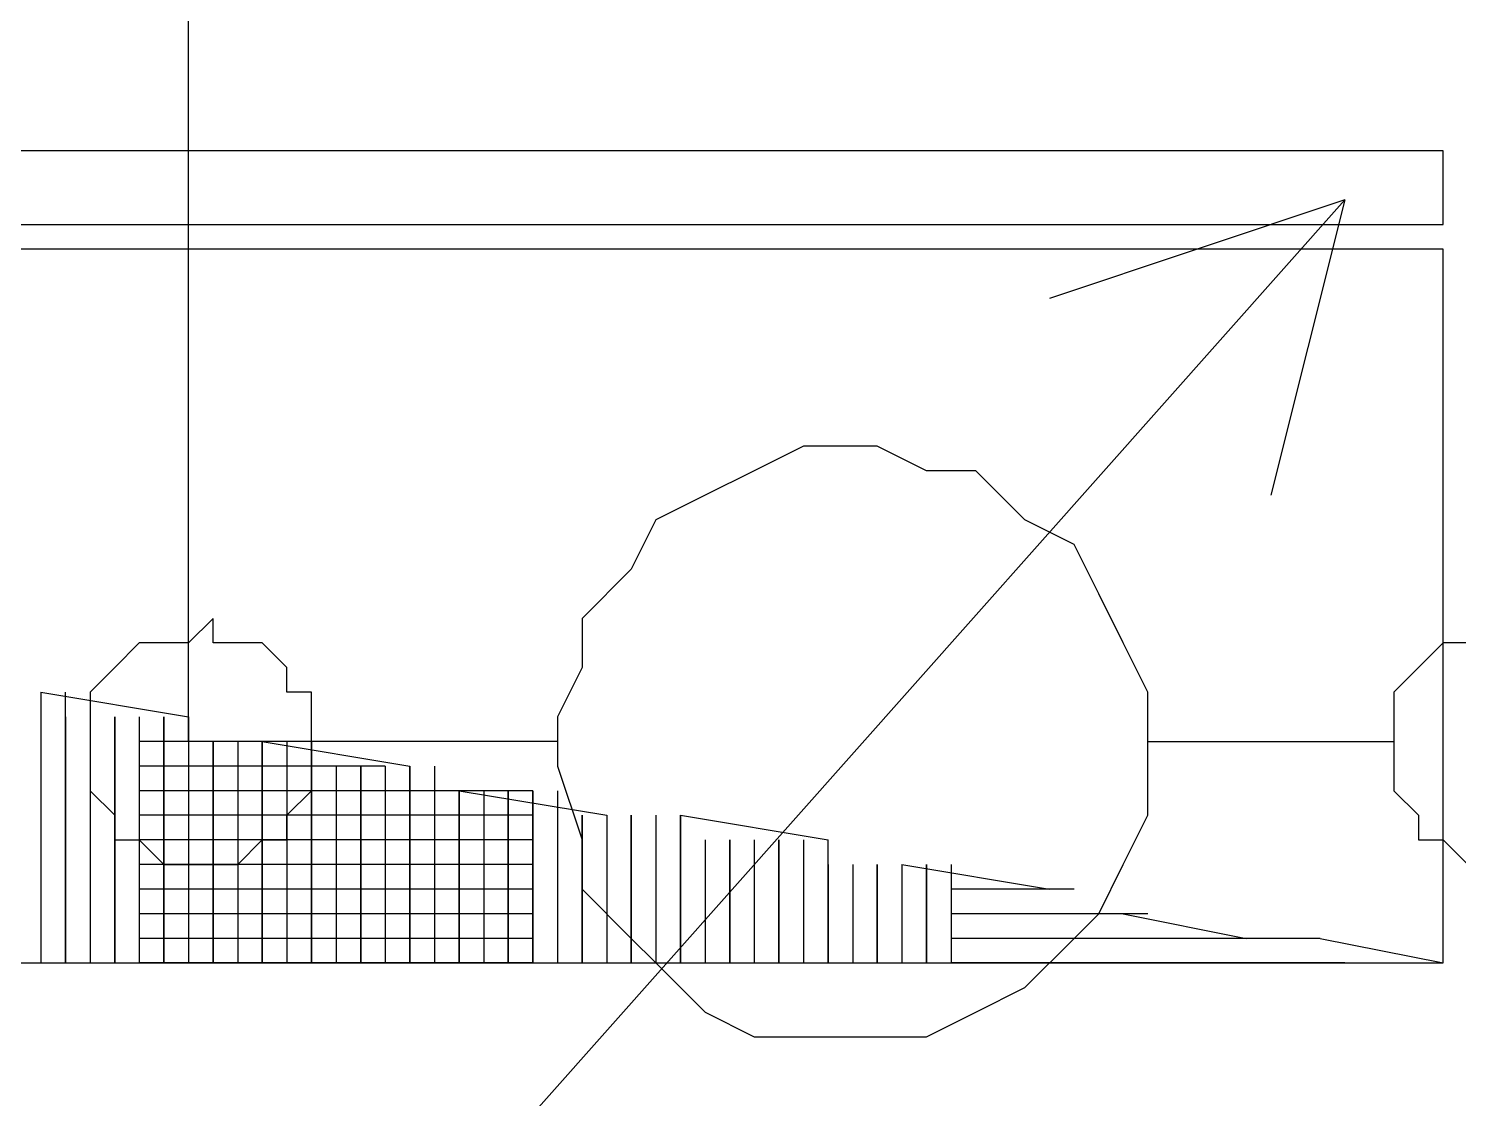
# Model space of a CAD drawing. Header units: metres. Extents: x 1 to 213, y 1 to 147.
# Drawn here: x 60.951 to 61.566, y 101.997 to 102.457 of the extents above; entities that cross this region are included whole.
import ezdxf

# ---------------------------------------------------------------- set-up
doc = ezdxf.new("R2010")
doc.units = ezdxf.units.M
doc.layers.add('00-BASE-ARQUITECTURA', color=8, linetype='Continuous')

msp = doc.modelspace()

# ---------------------------------------------------------------- linework, layer by layer
at = {"layer": '00-BASE-ARQUITECTURA'}
for points in [[(61.01994, 102.15028), (61.01994, 102.48894)], [(61.01994, 102.15028), (61.01994, 102.48894)], [(61.09403, 101.90686), (61.51736, 102.38312), (61.48561, 102.25611)], [(61.09403, 101.90686), (61.51736, 102.38312), (61.48561, 102.25611)], [(61.51736, 102.38312), (61.39036, 102.34078)], [(61.51736, 102.38312), (61.39036, 102.34078)], [(61.4327, 102.15028), (61.4327, 102.17145), (61.42211, 102.19261), (61.41153, 102.21378), (61.40095, 102.23494), (61.37978, 102.24553), (61.35862, 102.26669), (61.33744, 102.26669), (61.31627, 102.27728), (61.28453, 102.27728), (61.26336, 102.26669), (61.24219, 102.25611), (61.22103, 102.24553), (61.21044, 102.22436), (61.18928, 102.2032), (61.18928, 102.18203), (61.1787, 102.16086), (61.1787, 102.1397), (61.18928, 102.10795), (61.18928, 102.08678), (61.21044, 102.06562), (61.22103, 102.05503), (61.24219, 102.03386), (61.26336, 102.02328), (61.28453, 102.02328), (61.31627, 102.02328), (61.33744, 102.02328), (61.35862, 102.03386), (61.37978, 102.04444), (61.40095, 102.06562), (61.41153, 102.0762), (61.42211, 102.09737), (61.4327, 102.11853), (61.4327, 102.15028)], [(61.4327, 102.15028), (61.4327, 102.17145), (61.42211, 102.19261), (61.41153, 102.21378), (61.40095, 102.23494), (61.37978, 102.24553), (61.35862, 102.26669), (61.33744, 102.26669), (61.31627, 102.27728), (61.28453, 102.27728), (61.26336, 102.26669), (61.24219, 102.25611), (61.22103, 102.24553), (61.21044, 102.22436), (61.18928, 102.2032), (61.18928, 102.18203), (61.1787, 102.16086), (61.1787, 102.1397), (61.18928, 102.10795), (61.18928, 102.08678), (61.21044, 102.06562), (61.22103, 102.05503), (61.24219, 102.03386), (61.26336, 102.02328), (61.28453, 102.02328), (61.31627, 102.02328), (61.33744, 102.02328), (61.35862, 102.03386), (61.37978, 102.04444), (61.40095, 102.06562), (61.41153, 102.0762), (61.42211, 102.09737), (61.4327, 102.11853), (61.4327, 102.15028)], [(61.07286, 102.15028), (61.07286, 102.16086), (61.07286, 102.17145), (61.06227, 102.17145), (61.06227, 102.18203), (61.05169, 102.19261), (61.04111, 102.19261), (61.03052, 102.19261), (61.03052, 102.2032), (61.01994, 102.19261), (61.00936, 102.19261), (60.99878, 102.19261), (60.98819, 102.18203), (60.97761, 102.17145), (60.97761, 102.16086), (60.97761, 102.15028), (60.97761, 102.1397), (60.97761, 102.12912), (60.98819, 102.11853), (60.98819, 102.10795), (60.99878, 102.10795), (61.00936, 102.09737), (61.01994, 102.09737), (61.03052, 102.09737), (61.04111, 102.09737), (61.05169, 102.10795), (61.06227, 102.10795), (61.06227, 102.11853), (61.07286, 102.12912), (61.07286, 102.1397), (61.07286, 102.15028)], [(61.07286, 102.15028), (61.07286, 102.16086), (61.07286, 102.17145), (61.06227, 102.17145), (61.06227, 102.18203), (61.05169, 102.19261), (61.04111, 102.19261), (61.03052, 102.19261), (61.03052, 102.2032), (61.01994, 102.19261), (61.00936, 102.19261), (60.99878, 102.19261), (60.98819, 102.18203), (60.97761, 102.17145), (60.97761, 102.16086), (60.97761, 102.15028), (60.97761, 102.1397), (60.97761, 102.12912), (60.98819, 102.11853), (60.98819, 102.10795), (60.99878, 102.10795), (61.00936, 102.09737), (61.01994, 102.09737), (61.03052, 102.09737), (61.04111, 102.09737), (61.05169, 102.10795), (61.06227, 102.10795), (61.06227, 102.11853), (61.07286, 102.12912), (61.07286, 102.1397), (61.07286, 102.15028)], [(61.57027, 102.19261), (61.55969, 102.19261), (61.54911, 102.18203), (61.53853, 102.17145), (61.53853, 102.16086), (61.53853, 102.15028), (61.53853, 102.1397), (61.53853, 102.12912), (61.54911, 102.11853), (61.54911, 102.10795), (61.55969, 102.10795), (61.57027, 102.09737)], [(61.57027, 102.19261), (61.55969, 102.19261), (61.54911, 102.18203), (61.53853, 102.17145), (61.53853, 102.16086), (61.53853, 102.15028), (61.53853, 102.1397), (61.53853, 102.12912), (61.54911, 102.11853), (61.54911, 102.10795), (61.55969, 102.10795), (61.57027, 102.09737)], [(60.95644, 102.17145), (60.95644, 102.16086), (60.95644, 102.15028), (60.95644, 102.1397), (60.95644, 102.12912), (60.95644, 102.11853), (60.95644, 102.10795), (60.95644, 102.09737), (60.95644, 102.08678), (60.95644, 102.0762), (60.95644, 102.06562), (60.95644, 102.05503)], [(60.95644, 102.17145), (61.01994, 102.16086)], [(60.95644, 102.17145), (60.95644, 102.16086), (60.95644, 102.15028), (60.95644, 102.1397), (60.95644, 102.12912), (60.95644, 102.11853), (60.95644, 102.10795), (60.95644, 102.09737), (60.95644, 102.08678), (60.95644, 102.0762), (60.95644, 102.06562), (60.95644, 102.05503)], [(60.95644, 102.17145), (61.01994, 102.16086)], [(60.96703, 102.16086), (60.96703, 102.15028), (60.96703, 102.1397), (60.96703, 102.12912), (60.96703, 102.11853), (60.96703, 102.10795), (60.96703, 102.09737), (60.96703, 102.08678), (60.96703, 102.0762), (60.96703, 102.06562), (60.96703, 102.05503), (60.96703, 102.06562), (60.96703, 102.0762), (60.96703, 102.08678), (60.96703, 102.09737), (60.96703, 102.10795), (60.96703, 102.11853), (60.96703, 102.12912), (60.96703, 102.1397), (60.96703, 102.15028), (60.96703, 102.16086), (60.96703, 102.17145)], [(60.96703, 102.16086), (60.96703, 102.15028), (60.96703, 102.1397), (60.96703, 102.12912), (60.96703, 102.11853), (60.96703, 102.10795), (60.96703, 102.09737), (60.96703, 102.08678), (60.96703, 102.0762), (60.96703, 102.06562), (60.96703, 102.05503), (60.96703, 102.06562), (60.96703, 102.0762), (60.96703, 102.08678), (60.96703, 102.09737), (60.96703, 102.10795), (60.96703, 102.11853), (60.96703, 102.12912), (60.96703, 102.1397), (60.96703, 102.15028), (60.96703, 102.16086), (60.96703, 102.17145)], [(60.97761, 102.16086), (60.97761, 102.15028), (60.97761, 102.1397), (60.97761, 102.12912), (60.97761, 102.11853), (60.97761, 102.10795), (60.97761, 102.09737), (60.97761, 102.08678), (60.97761, 102.0762), (60.97761, 102.06562), (60.97761, 102.05503)], [(60.97761, 102.16086), (60.97761, 102.15028), (60.97761, 102.1397), (60.97761, 102.12912), (60.97761, 102.11853), (60.97761, 102.10795), (60.97761, 102.09737), (60.97761, 102.08678), (60.97761, 102.0762), (60.97761, 102.06562), (60.97761, 102.05503)], [(60.98819, 102.05503), (60.98819, 102.06562), (60.98819, 102.0762), (60.98819, 102.08678), (60.98819, 102.09737), (60.98819, 102.10795), (60.98819, 102.11853), (60.98819, 102.12912), (60.98819, 102.1397), (60.98819, 102.15028), (60.98819, 102.16086), (60.98819, 102.15028), (60.98819, 102.1397), (60.98819, 102.12912), (60.98819, 102.11853), (60.98819, 102.10795), (60.98819, 102.09737), (60.98819, 102.08678), (60.98819, 102.0762), (60.98819, 102.06562), (60.98819, 102.05503)], [(60.98819, 102.05503), (60.98819, 102.06562), (60.98819, 102.0762), (60.98819, 102.08678), (60.98819, 102.09737), (60.98819, 102.10795), (60.98819, 102.11853), (60.98819, 102.12912), (60.98819, 102.1397), (60.98819, 102.15028), (60.98819, 102.16086), (60.98819, 102.15028), (60.98819, 102.1397), (60.98819, 102.12912), (60.98819, 102.11853), (60.98819, 102.10795), (60.98819, 102.09737), (60.98819, 102.08678), (60.98819, 102.0762), (60.98819, 102.06562), (60.98819, 102.05503)], [(60.99878, 102.16086), (60.99878, 102.15028), (60.99878, 102.1397), (60.99878, 102.12912), (60.99878, 102.11853), (60.99878, 102.10795), (60.99878, 102.09737), (60.99878, 102.08678), (60.99878, 102.0762), (60.99878, 102.06562), (60.99878, 102.05503)], [(60.99878, 102.16086), (60.99878, 102.15028), (60.99878, 102.1397), (60.99878, 102.12912), (60.99878, 102.11853), (60.99878, 102.10795), (60.99878, 102.09737), (60.99878, 102.08678), (60.99878, 102.0762), (60.99878, 102.06562), (60.99878, 102.05503)], [(61.00936, 102.05503), (61.00936, 102.06562), (61.00936, 102.0762), (61.00936, 102.08678), (61.00936, 102.09737), (61.00936, 102.10795), (61.00936, 102.11853), (61.00936, 102.12912), (61.00936, 102.1397), (61.00936, 102.15028), (61.00936, 102.16086), (61.00936, 102.15028), (61.00936, 102.1397), (61.00936, 102.12912), (61.00936, 102.11853), (61.00936, 102.10795), (61.00936, 102.09737), (61.00936, 102.08678), (61.00936, 102.0762), (61.00936, 102.06562), (61.00936, 102.05503)], [(61.00936, 102.05503), (61.00936, 102.06562), (61.00936, 102.0762), (61.00936, 102.08678), (61.00936, 102.09737), (61.00936, 102.10795), (61.00936, 102.11853), (61.00936, 102.12912), (61.00936, 102.1397), (61.00936, 102.15028), (61.00936, 102.16086), (61.00936, 102.15028), (61.00936, 102.1397), (61.00936, 102.12912), (61.00936, 102.11853), (61.00936, 102.10795), (61.00936, 102.09737), (61.00936, 102.08678), (61.00936, 102.0762), (61.00936, 102.06562), (61.00936, 102.05503)], [(61.01994, 102.16086), (61.01994, 102.15028), (61.01994, 102.1397), (61.01994, 102.12912), (61.01994, 102.11853), (61.01994, 102.10795), (61.01994, 102.09737), (61.01994, 102.08678), (61.01994, 102.0762), (61.01994, 102.06562), (61.01994, 102.05503)], [(61.01994, 102.16086), (61.01994, 102.15028), (61.01994, 102.1397), (61.01994, 102.12912), (61.01994, 102.11853), (61.01994, 102.10795), (61.01994, 102.09737), (61.01994, 102.08678), (61.01994, 102.0762), (61.01994, 102.06562), (61.01994, 102.05503)], [(61.07286, 102.15028), (61.06227, 102.15028), (61.05169, 102.15028), (61.04111, 102.15028), (61.03052, 102.15028), (61.01994, 102.15028), (61.00936, 102.15028), (60.99878, 102.15028)], [(61.04111, 102.15028), (61.03052, 102.15028), (61.01994, 102.15028), (61.00936, 102.15028), (60.99878, 102.15028)], [(61.07286, 102.15028), (61.06227, 102.15028), (61.05169, 102.15028), (61.04111, 102.15028), (61.03052, 102.15028), (61.01994, 102.15028), (61.00936, 102.15028), (60.99878, 102.15028)], [(61.04111, 102.15028), (61.03052, 102.15028), (61.01994, 102.15028), (61.00936, 102.15028), (60.99878, 102.15028)], [(61.03052, 102.05503), (61.03052, 102.06562), (61.03052, 102.0762), (61.03052, 102.08678), (61.03052, 102.09737), (61.03052, 102.10795), (61.03052, 102.11853), (61.03052, 102.12912), (61.03052, 102.1397), (61.03052, 102.15028), (61.03052, 102.1397), (61.03052, 102.12912), (61.03052, 102.11853), (61.03052, 102.10795), (61.03052, 102.09737), (61.03052, 102.08678), (61.03052, 102.0762), (61.03052, 102.06562), (61.03052, 102.05503)], [(61.03052, 102.05503), (61.03052, 102.06562), (61.03052, 102.0762), (61.03052, 102.08678), (61.03052, 102.09737), (61.03052, 102.10795), (61.03052, 102.11853), (61.03052, 102.12912), (61.03052, 102.1397), (61.03052, 102.15028), (61.03052, 102.1397), (61.03052, 102.12912), (61.03052, 102.11853), (61.03052, 102.10795), (61.03052, 102.09737), (61.03052, 102.08678), (61.03052, 102.0762), (61.03052, 102.06562), (61.03052, 102.05503)], [(61.04111, 102.15028), (61.04111, 102.1397), (61.04111, 102.12912), (61.04111, 102.11853), (61.04111, 102.10795), (61.04111, 102.09737), (61.04111, 102.08678), (61.04111, 102.0762), (61.04111, 102.06562), (61.04111, 102.05503)], [(61.04111, 102.15028), (61.04111, 102.1397), (61.04111, 102.12912), (61.04111, 102.11853), (61.04111, 102.10795), (61.04111, 102.09737), (61.04111, 102.08678), (61.04111, 102.0762), (61.04111, 102.06562), (61.04111, 102.05503)], [(61.05169, 102.05503), (61.05169, 102.06562), (61.05169, 102.0762), (61.05169, 102.08678), (61.05169, 102.09737), (61.05169, 102.10795), (61.05169, 102.11853), (61.05169, 102.12912), (61.05169, 102.1397), (61.05169, 102.15028), (61.05169, 102.1397), (61.05169, 102.12912), (61.05169, 102.11853), (61.05169, 102.10795), (61.05169, 102.09737), (61.05169, 102.08678), (61.05169, 102.0762), (61.05169, 102.06562), (61.05169, 102.05503)], [(61.05169, 102.15028), (61.1152, 102.1397)], [(61.05169, 102.05503), (61.05169, 102.06562), (61.05169, 102.0762), (61.05169, 102.08678), (61.05169, 102.09737), (61.05169, 102.10795), (61.05169, 102.11853), (61.05169, 102.12912), (61.05169, 102.1397), (61.05169, 102.15028), (61.05169, 102.1397), (61.05169, 102.12912), (61.05169, 102.11853), (61.05169, 102.10795), (61.05169, 102.09737), (61.05169, 102.08678), (61.05169, 102.0762), (61.05169, 102.06562), (61.05169, 102.05503)], [(61.05169, 102.15028), (61.1152, 102.1397)], [(61.06227, 102.15028), (61.06227, 102.1397), (61.06227, 102.12912), (61.06227, 102.11853), (61.06227, 102.10795), (61.06227, 102.09737), (61.06227, 102.08678), (61.06227, 102.0762), (61.06227, 102.06562), (61.06227, 102.05503)], [(61.06227, 102.15028), (61.06227, 102.1397), (61.06227, 102.12912), (61.06227, 102.11853), (61.06227, 102.10795), (61.06227, 102.09737), (61.06227, 102.08678), (61.06227, 102.0762), (61.06227, 102.06562), (61.06227, 102.05503)], [(61.07286, 102.05503), (61.07286, 102.06562), (61.07286, 102.0762), (61.07286, 102.08678), (61.07286, 102.09737), (61.07286, 102.10795), (61.07286, 102.11853), (61.07286, 102.12912), (61.07286, 102.1397), (61.07286, 102.15028), (61.07286, 102.1397), (61.07286, 102.12912), (61.07286, 102.11853), (61.07286, 102.10795), (61.07286, 102.09737), (61.07286, 102.08678), (61.07286, 102.0762), (61.07286, 102.06562), (61.07286, 102.05503)], [(61.1787, 102.15028), (61.07286, 102.15028)], [(61.1787, 102.15028), (61.07286, 102.15028)], [(61.07286, 102.05503), (61.07286, 102.06562), (61.07286, 102.0762), (61.07286, 102.08678), (61.07286, 102.09737), (61.07286, 102.10795), (61.07286, 102.11853), (61.07286, 102.12912), (61.07286, 102.1397), (61.07286, 102.15028), (61.07286, 102.1397), (61.07286, 102.12912), (61.07286, 102.11853), (61.07286, 102.10795), (61.07286, 102.09737), (61.07286, 102.08678), (61.07286, 102.0762), (61.07286, 102.06562), (61.07286, 102.05503)], [(61.4327, 102.15028), (61.53853, 102.15028)], [(61.4327, 102.15028), (61.53853, 102.15028)], [(61.10462, 102.1397), (61.09403, 102.1397), (61.08345, 102.1397), (61.07286, 102.1397), (61.06227, 102.1397), (61.05169, 102.1397), (61.04111, 102.1397), (61.03052, 102.1397), (61.01994, 102.1397), (61.00936, 102.1397), (60.99878, 102.1397)], [(61.10462, 102.1397), (61.09403, 102.1397), (61.08345, 102.1397), (61.07286, 102.1397), (61.06227, 102.1397), (61.05169, 102.1397), (61.04111, 102.1397), (61.03052, 102.1397), (61.01994, 102.1397), (61.00936, 102.1397), (60.99878, 102.1397)], [(61.08345, 102.1397), (61.08345, 102.12912), (61.08345, 102.11853), (61.08345, 102.10795), (61.08345, 102.09737), (61.08345, 102.08678), (61.08345, 102.0762), (61.08345, 102.06562), (61.08345, 102.05503)], [(61.08345, 102.1397), (61.08345, 102.12912), (61.08345, 102.11853), (61.08345, 102.10795), (61.08345, 102.09737), (61.08345, 102.08678), (61.08345, 102.0762), (61.08345, 102.06562), (61.08345, 102.05503)], [(61.09403, 102.05503), (61.09403, 102.06562), (61.09403, 102.0762), (61.09403, 102.08678), (61.09403, 102.09737), (61.09403, 102.10795), (61.09403, 102.11853), (61.09403, 102.12912), (61.09403, 102.1397), (61.09403, 102.12912), (61.09403, 102.11853), (61.09403, 102.10795), (61.09403, 102.09737), (61.09403, 102.08678), (61.09403, 102.0762), (61.09403, 102.06562), (61.09403, 102.05503)], [(61.09403, 102.05503), (61.09403, 102.06562), (61.09403, 102.0762), (61.09403, 102.08678), (61.09403, 102.09737), (61.09403, 102.10795), (61.09403, 102.11853), (61.09403, 102.12912), (61.09403, 102.1397), (61.09403, 102.12912), (61.09403, 102.11853), (61.09403, 102.10795), (61.09403, 102.09737), (61.09403, 102.08678), (61.09403, 102.0762), (61.09403, 102.06562), (61.09403, 102.05503)], [(61.10462, 102.1397), (61.10462, 102.12912), (61.10462, 102.11853), (61.10462, 102.10795), (61.10462, 102.09737), (61.10462, 102.08678), (61.10462, 102.0762), (61.10462, 102.06562), (61.10462, 102.05503)], [(61.10462, 102.1397), (61.10462, 102.12912), (61.10462, 102.11853), (61.10462, 102.10795), (61.10462, 102.09737), (61.10462, 102.08678), (61.10462, 102.0762), (61.10462, 102.06562), (61.10462, 102.05503)], [(61.1152, 102.05503), (61.1152, 102.06562), (61.1152, 102.0762), (61.1152, 102.08678), (61.1152, 102.09737), (61.1152, 102.10795), (61.1152, 102.11853), (61.1152, 102.12912), (61.1152, 102.1397), (61.1152, 102.12912), (61.1152, 102.11853), (61.1152, 102.10795), (61.1152, 102.09737), (61.1152, 102.08678), (61.1152, 102.0762), (61.1152, 102.06562), (61.1152, 102.05503)], [(61.1152, 102.05503), (61.1152, 102.06562), (61.1152, 102.0762), (61.1152, 102.08678), (61.1152, 102.09737), (61.1152, 102.10795), (61.1152, 102.11853), (61.1152, 102.12912), (61.1152, 102.1397), (61.1152, 102.12912), (61.1152, 102.11853), (61.1152, 102.10795), (61.1152, 102.09737), (61.1152, 102.08678), (61.1152, 102.0762), (61.1152, 102.06562), (61.1152, 102.05503)], [(61.12578, 102.1397), (61.12578, 102.12912), (61.12578, 102.11853), (61.12578, 102.10795), (61.12578, 102.09737), (61.12578, 102.08678), (61.12578, 102.0762), (61.12578, 102.06562), (61.12578, 102.05503)], [(61.12578, 102.1397), (61.12578, 102.12912), (61.12578, 102.11853), (61.12578, 102.10795), (61.12578, 102.09737), (61.12578, 102.08678), (61.12578, 102.0762), (61.12578, 102.06562), (61.12578, 102.05503)], [(61.16811, 102.12912), (61.15753, 102.12912), (61.14695, 102.12912), (61.13636, 102.12912), (61.12578, 102.12912), (61.1152, 102.12912), (61.10462, 102.12912), (61.09403, 102.12912), (61.08345, 102.12912), (61.07286, 102.12912), (61.06227, 102.12912), (61.05169, 102.12912), (61.04111, 102.12912), (61.03052, 102.12912), (61.01994, 102.12912), (61.00936, 102.12912), (60.99878, 102.12912)], [(61.14695, 102.12912), (61.13636, 102.12912), (61.12578, 102.12912), (61.1152, 102.12912), (61.10462, 102.12912), (61.09403, 102.12912), (61.08345, 102.12912), (61.07286, 102.12912), (61.06227, 102.12912), (61.05169, 102.12912), (61.04111, 102.12912), (61.03052, 102.12912), (61.01994, 102.12912), (61.00936, 102.12912), (60.99878, 102.12912)], [(61.16811, 102.12912), (61.15753, 102.12912), (61.14695, 102.12912), (61.13636, 102.12912), (61.12578, 102.12912), (61.1152, 102.12912), (61.10462, 102.12912), (61.09403, 102.12912), (61.08345, 102.12912), (61.07286, 102.12912), (61.06227, 102.12912), (61.05169, 102.12912), (61.04111, 102.12912), (61.03052, 102.12912), (61.01994, 102.12912), (61.00936, 102.12912), (60.99878, 102.12912)], [(61.14695, 102.12912), (61.13636, 102.12912), (61.12578, 102.12912), (61.1152, 102.12912), (61.10462, 102.12912), (61.09403, 102.12912), (61.08345, 102.12912), (61.07286, 102.12912), (61.06227, 102.12912), (61.05169, 102.12912), (61.04111, 102.12912), (61.03052, 102.12912), (61.01994, 102.12912), (61.00936, 102.12912), (60.99878, 102.12912)], [(61.13636, 102.05503), (61.13636, 102.06562), (61.13636, 102.0762), (61.13636, 102.08678), (61.13636, 102.09737), (61.13636, 102.10795), (61.13636, 102.11853), (61.13636, 102.12912), (61.13636, 102.11853), (61.13636, 102.10795), (61.13636, 102.09737), (61.13636, 102.08678), (61.13636, 102.0762), (61.13636, 102.06562), (61.13636, 102.05503)], [(61.13636, 102.12912), (61.19986, 102.11853)], [(61.13636, 102.05503), (61.13636, 102.06562), (61.13636, 102.0762), (61.13636, 102.08678), (61.13636, 102.09737), (61.13636, 102.10795), (61.13636, 102.11853), (61.13636, 102.12912), (61.13636, 102.11853), (61.13636, 102.10795), (61.13636, 102.09737), (61.13636, 102.08678), (61.13636, 102.0762), (61.13636, 102.06562), (61.13636, 102.05503)], [(61.13636, 102.12912), (61.19986, 102.11853)], [(61.14695, 102.12912), (61.14695, 102.11853), (61.14695, 102.10795), (61.14695, 102.09737), (61.14695, 102.08678), (61.14695, 102.0762), (61.14695, 102.06562), (61.14695, 102.05503)], [(61.14695, 102.12912), (61.14695, 102.11853), (61.14695, 102.10795), (61.14695, 102.09737), (61.14695, 102.08678), (61.14695, 102.0762), (61.14695, 102.06562), (61.14695, 102.05503)], [(61.15753, 102.05503), (61.15753, 102.06562), (61.15753, 102.0762), (61.15753, 102.08678), (61.15753, 102.09737), (61.15753, 102.10795), (61.15753, 102.11853), (61.15753, 102.12912), (61.15753, 102.11853), (61.15753, 102.10795), (61.15753, 102.09737), (61.15753, 102.08678), (61.15753, 102.0762), (61.15753, 102.06562), (61.15753, 102.05503)], [(61.15753, 102.05503), (61.15753, 102.06562), (61.15753, 102.0762), (61.15753, 102.08678), (61.15753, 102.09737), (61.15753, 102.10795), (61.15753, 102.11853), (61.15753, 102.12912), (61.15753, 102.11853), (61.15753, 102.10795), (61.15753, 102.09737), (61.15753, 102.08678), (61.15753, 102.0762), (61.15753, 102.06562), (61.15753, 102.05503)], [(61.16811, 102.05503), (61.16811, 102.06562), (61.16811, 102.0762), (61.16811, 102.08678), (61.16811, 102.09737), (61.16811, 102.10795), (61.16811, 102.11853), (61.16811, 102.12912), (61.16811, 102.11853), (61.16811, 102.10795), (61.16811, 102.09737), (61.16811, 102.08678), (61.16811, 102.0762), (61.16811, 102.06562), (61.16811, 102.05503)], [(61.16811, 102.05503), (61.16811, 102.06562), (61.16811, 102.0762), (61.16811, 102.08678), (61.16811, 102.09737), (61.16811, 102.10795), (61.16811, 102.11853), (61.16811, 102.12912), (61.16811, 102.11853), (61.16811, 102.10795), (61.16811, 102.09737), (61.16811, 102.08678), (61.16811, 102.0762), (61.16811, 102.06562), (61.16811, 102.05503)], [(61.1787, 102.12912), (61.1787, 102.11853), (61.1787, 102.10795), (61.1787, 102.09737), (61.1787, 102.08678), (61.1787, 102.0762), (61.1787, 102.06562), (61.1787, 102.05503)], [(61.1787, 102.12912), (61.1787, 102.11853), (61.1787, 102.10795), (61.1787, 102.09737), (61.1787, 102.08678), (61.1787, 102.0762), (61.1787, 102.06562), (61.1787, 102.05503)], [(61.16811, 102.11853), (61.15753, 102.11853), (61.14695, 102.11853), (61.13636, 102.11853), (61.12578, 102.11853), (61.1152, 102.11853), (61.10462, 102.11853), (61.09403, 102.11853), (61.08345, 102.11853), (61.07286, 102.11853), (61.06227, 102.11853), (61.05169, 102.11853), (61.04111, 102.11853), (61.03052, 102.11853), (61.01994, 102.11853), (61.00936, 102.11853), (60.99878, 102.11853)], [(61.16811, 102.11853), (61.15753, 102.11853), (61.14695, 102.11853), (61.13636, 102.11853), (61.12578, 102.11853), (61.1152, 102.11853), (61.10462, 102.11853), (61.09403, 102.11853), (61.08345, 102.11853), (61.07286, 102.11853), (61.06227, 102.11853), (61.05169, 102.11853), (61.04111, 102.11853), (61.03052, 102.11853), (61.01994, 102.11853), (61.00936, 102.11853), (60.99878, 102.11853)], [(61.18928, 102.05503), (61.18928, 102.06562), (61.18928, 102.0762), (61.18928, 102.08678), (61.18928, 102.09737), (61.18928, 102.10795), (61.18928, 102.11853), (61.18928, 102.10795), (61.18928, 102.09737), (61.18928, 102.08678), (61.18928, 102.0762), (61.18928, 102.06562), (61.18928, 102.05503)], [(61.18928, 102.05503), (61.18928, 102.06562), (61.18928, 102.0762), (61.18928, 102.08678), (61.18928, 102.09737), (61.18928, 102.10795), (61.18928, 102.11853), (61.18928, 102.10795), (61.18928, 102.09737), (61.18928, 102.08678), (61.18928, 102.0762), (61.18928, 102.06562), (61.18928, 102.05503)], [(61.19986, 102.11853), (61.19986, 102.10795), (61.19986, 102.09737), (61.19986, 102.08678), (61.19986, 102.0762), (61.19986, 102.06562), (61.19986, 102.05503)], [(61.19986, 102.11853), (61.19986, 102.10795), (61.19986, 102.09737), (61.19986, 102.08678), (61.19986, 102.0762), (61.19986, 102.06562), (61.19986, 102.05503)], [(61.21044, 102.05503), (61.21044, 102.06562), (61.21044, 102.0762), (61.21044, 102.08678), (61.21044, 102.09737), (61.21044, 102.10795), (61.21044, 102.11853), (61.21044, 102.10795), (61.21044, 102.09737), (61.21044, 102.08678), (61.21044, 102.0762), (61.21044, 102.06562), (61.21044, 102.05503)], [(61.21044, 102.05503), (61.21044, 102.06562), (61.21044, 102.0762), (61.21044, 102.08678), (61.21044, 102.09737), (61.21044, 102.10795), (61.21044, 102.11853), (61.21044, 102.10795), (61.21044, 102.09737), (61.21044, 102.08678), (61.21044, 102.0762), (61.21044, 102.06562), (61.21044, 102.05503)], [(61.22103, 102.11853), (61.22103, 102.10795), (61.22103, 102.09737), (61.22103, 102.08678), (61.22103, 102.0762), (61.22103, 102.06562), (61.22103, 102.05503)], [(61.22103, 102.11853), (61.22103, 102.10795), (61.22103, 102.09737), (61.22103, 102.08678), (61.22103, 102.0762), (61.22103, 102.06562), (61.22103, 102.05503)], [(61.23161, 102.05503), (61.23161, 102.06562), (61.23161, 102.0762), (61.23161, 102.08678), (61.23161, 102.09737), (61.23161, 102.10795), (61.23161, 102.11853), (61.23161, 102.10795), (61.23161, 102.09737), (61.23161, 102.08678), (61.23161, 102.0762), (61.23161, 102.06562), (61.23161, 102.05503)], [(61.23161, 102.11853), (61.29511, 102.10795)], [(61.23161, 102.05503), (61.23161, 102.06562), (61.23161, 102.0762), (61.23161, 102.08678), (61.23161, 102.09737), (61.23161, 102.10795), (61.23161, 102.11853), (61.23161, 102.10795), (61.23161, 102.09737), (61.23161, 102.08678), (61.23161, 102.0762), (61.23161, 102.06562), (61.23161, 102.05503)], [(61.23161, 102.11853), (61.29511, 102.10795)], [(61.16811, 102.10795), (61.15753, 102.10795), (61.14695, 102.10795), (61.13636, 102.10795), (61.12578, 102.10795), (61.1152, 102.10795), (61.10462, 102.10795), (61.09403, 102.10795), (61.08345, 102.10795), (61.07286, 102.10795), (61.06227, 102.10795), (61.05169, 102.10795), (61.04111, 102.10795), (61.03052, 102.10795), (61.01994, 102.10795), (61.00936, 102.10795), (60.99878, 102.10795)], [(61.16811, 102.10795), (61.15753, 102.10795), (61.14695, 102.10795), (61.13636, 102.10795), (61.12578, 102.10795), (61.1152, 102.10795), (61.10462, 102.10795), (61.09403, 102.10795), (61.08345, 102.10795), (61.07286, 102.10795), (61.06227, 102.10795), (61.05169, 102.10795), (61.04111, 102.10795), (61.03052, 102.10795), (61.01994, 102.10795), (61.00936, 102.10795), (60.99878, 102.10795)], [(61.16811, 102.10795), (61.15753, 102.10795), (61.14695, 102.10795), (61.13636, 102.10795), (61.12578, 102.10795), (61.1152, 102.10795), (61.10462, 102.10795), (61.09403, 102.10795), (61.08345, 102.10795), (61.07286, 102.10795), (61.06227, 102.10795), (61.05169, 102.10795), (61.04111, 102.10795), (61.03052, 102.10795), (61.01994, 102.10795), (61.00936, 102.10795), (60.99878, 102.10795)], [(61.16811, 102.10795), (61.15753, 102.10795), (61.14695, 102.10795), (61.13636, 102.10795), (61.12578, 102.10795), (61.1152, 102.10795), (61.10462, 102.10795), (61.09403, 102.10795), (61.08345, 102.10795), (61.07286, 102.10795), (61.06227, 102.10795), (61.05169, 102.10795), (61.04111, 102.10795), (61.03052, 102.10795), (61.01994, 102.10795), (61.00936, 102.10795), (60.99878, 102.10795)], [(61.24219, 102.10795), (61.24219, 102.09737), (61.24219, 102.08678), (61.24219, 102.0762), (61.24219, 102.06562), (61.24219, 102.05503)], [(61.24219, 102.10795), (61.24219, 102.09737), (61.24219, 102.08678), (61.24219, 102.0762), (61.24219, 102.06562), (61.24219, 102.05503)], [(61.25278, 102.05503), (61.25278, 102.06562), (61.25278, 102.0762), (61.25278, 102.08678), (61.25278, 102.09737), (61.25278, 102.10795), (61.25278, 102.09737), (61.25278, 102.08678), (61.25278, 102.0762), (61.25278, 102.06562), (61.25278, 102.05503)], [(61.25278, 102.05503), (61.25278, 102.06562), (61.25278, 102.0762), (61.25278, 102.08678), (61.25278, 102.09737), (61.25278, 102.10795), (61.25278, 102.09737), (61.25278, 102.08678), (61.25278, 102.0762), (61.25278, 102.06562), (61.25278, 102.05503)], [(61.26336, 102.10795), (61.26336, 102.09737), (61.26336, 102.08678), (61.26336, 102.0762), (61.26336, 102.06562), (61.26336, 102.05503)], [(61.26336, 102.10795), (61.26336, 102.09737), (61.26336, 102.08678), (61.26336, 102.0762), (61.26336, 102.06562), (61.26336, 102.05503)], [(61.27394, 102.05503), (61.27394, 102.06562), (61.27394, 102.0762), (61.27394, 102.08678), (61.27394, 102.09737), (61.27394, 102.10795), (61.27394, 102.09737), (61.27394, 102.08678), (61.27394, 102.0762), (61.27394, 102.06562), (61.27394, 102.05503)], [(61.27394, 102.05503), (61.27394, 102.06562), (61.27394, 102.0762), (61.27394, 102.08678), (61.27394, 102.09737), (61.27394, 102.10795), (61.27394, 102.09737), (61.27394, 102.08678), (61.27394, 102.0762), (61.27394, 102.06562), (61.27394, 102.05503)], [(61.28453, 102.10795), (61.28453, 102.09737), (61.28453, 102.08678), (61.28453, 102.0762), (61.28453, 102.06562), (61.28453, 102.05503)], [(61.28453, 102.10795), (61.28453, 102.09737), (61.28453, 102.08678), (61.28453, 102.0762), (61.28453, 102.06562), (61.28453, 102.05503)], [(61.29511, 102.09737), (61.29511, 102.08678), (61.29511, 102.0762), (61.29511, 102.06562), (61.29511, 102.05503), (61.29511, 102.06562), (61.29511, 102.0762), (61.29511, 102.08678), (61.29511, 102.09737), (61.29511, 102.10795)], [(61.29511, 102.09737), (61.29511, 102.08678), (61.29511, 102.0762), (61.29511, 102.06562), (61.29511, 102.05503), (61.29511, 102.06562), (61.29511, 102.0762), (61.29511, 102.08678), (61.29511, 102.09737), (61.29511, 102.10795)], [(61.16811, 102.09737), (61.15753, 102.09737), (61.14695, 102.09737), (61.13636, 102.09737), (61.12578, 102.09737), (61.1152, 102.09737), (61.10462, 102.09737), (61.09403, 102.09737), (61.08345, 102.09737), (61.07286, 102.09737), (61.06227, 102.09737), (61.05169, 102.09737), (61.04111, 102.09737), (61.03052, 102.09737), (61.01994, 102.09737), (61.00936, 102.09737), (60.99878, 102.09737)], [(61.16811, 102.09737), (61.15753, 102.09737), (61.14695, 102.09737), (61.13636, 102.09737), (61.12578, 102.09737), (61.1152, 102.09737), (61.10462, 102.09737), (61.09403, 102.09737), (61.08345, 102.09737), (61.07286, 102.09737), (61.06227, 102.09737), (61.05169, 102.09737), (61.04111, 102.09737), (61.03052, 102.09737), (61.01994, 102.09737), (61.00936, 102.09737), (60.99878, 102.09737)], [(61.30569, 102.09737), (61.30569, 102.08678), (61.30569, 102.0762), (61.30569, 102.06562), (61.30569, 102.05503)], [(61.30569, 102.09737), (61.30569, 102.08678), (61.30569, 102.0762), (61.30569, 102.06562), (61.30569, 102.05503)], [(61.31627, 102.05503), (61.31627, 102.06562), (61.31627, 102.0762), (61.31627, 102.08678), (61.31627, 102.09737), (61.31627, 102.08678), (61.31627, 102.0762), (61.31627, 102.06562), (61.31627, 102.05503)], [(61.31627, 102.05503), (61.31627, 102.06562), (61.31627, 102.0762), (61.31627, 102.08678), (61.31627, 102.09737), (61.31627, 102.08678), (61.31627, 102.0762), (61.31627, 102.06562), (61.31627, 102.05503)], [(61.32686, 102.09737), (61.32686, 102.08678), (61.32686, 102.0762), (61.32686, 102.06562), (61.32686, 102.05503)], [(61.32686, 102.09737), (61.39036, 102.08678)], [(61.32686, 102.09737), (61.32686, 102.08678), (61.32686, 102.0762), (61.32686, 102.06562), (61.32686, 102.05503)], [(61.32686, 102.09737), (61.39036, 102.08678)], [(61.33744, 102.05503), (61.33744, 102.06562), (61.33744, 102.0762), (61.33744, 102.08678), (61.33744, 102.09737), (61.33744, 102.08678), (61.33744, 102.0762), (61.33744, 102.06562), (61.33744, 102.05503)], [(61.33744, 102.05503), (61.33744, 102.06562), (61.33744, 102.0762), (61.33744, 102.08678), (61.33744, 102.09737), (61.33744, 102.08678), (61.33744, 102.0762), (61.33744, 102.06562), (61.33744, 102.05503)], [(61.34803, 102.09737), (61.34803, 102.08678), (61.34803, 102.0762), (61.34803, 102.06562), (61.34803, 102.05503)], [(61.34803, 102.09737), (61.34803, 102.08678), (61.34803, 102.0762), (61.34803, 102.06562), (61.34803, 102.05503)], [(61.16811, 102.08678), (61.15753, 102.08678), (61.14695, 102.08678), (61.13636, 102.08678), (61.12578, 102.08678), (61.1152, 102.08678), (61.10462, 102.08678), (61.09403, 102.08678), (61.08345, 102.08678), (61.07286, 102.08678), (61.06227, 102.08678), (61.05169, 102.08678), (61.04111, 102.08678), (61.03052, 102.08678), (61.01994, 102.08678), (61.00936, 102.08678), (60.99878, 102.08678)], [(61.16811, 102.08678), (61.15753, 102.08678), (61.14695, 102.08678), (61.13636, 102.08678), (61.12578, 102.08678), (61.1152, 102.08678), (61.10462, 102.08678), (61.09403, 102.08678), (61.08345, 102.08678), (61.07286, 102.08678), (61.06227, 102.08678), (61.05169, 102.08678), (61.04111, 102.08678), (61.03052, 102.08678), (61.01994, 102.08678), (61.00936, 102.08678), (60.99878, 102.08678)], [(61.16811, 102.08678), (61.15753, 102.08678), (61.14695, 102.08678), (61.13636, 102.08678), (61.12578, 102.08678), (61.1152, 102.08678), (61.10462, 102.08678), (61.09403, 102.08678), (61.08345, 102.08678), (61.07286, 102.08678), (61.06227, 102.08678), (61.05169, 102.08678), (61.04111, 102.08678), (61.03052, 102.08678), (61.01994, 102.08678), (61.00936, 102.08678), (60.99878, 102.08678)], [(61.16811, 102.08678), (61.15753, 102.08678), (61.14695, 102.08678), (61.13636, 102.08678), (61.12578, 102.08678), (61.1152, 102.08678), (61.10462, 102.08678), (61.09403, 102.08678), (61.08345, 102.08678), (61.07286, 102.08678), (61.06227, 102.08678), (61.05169, 102.08678), (61.04111, 102.08678), (61.03052, 102.08678), (61.01994, 102.08678), (61.00936, 102.08678), (60.99878, 102.08678)], [(61.40095, 102.08678), (61.39036, 102.08678), (61.37978, 102.08678), (61.3692, 102.08678), (61.35862, 102.08678), (61.34803, 102.08678)], [(61.40095, 102.08678), (61.39036, 102.08678), (61.37978, 102.08678), (61.3692, 102.08678), (61.35862, 102.08678), (61.34803, 102.08678)], [(61.16811, 102.0762), (61.15753, 102.0762), (61.14695, 102.0762), (61.13636, 102.0762), (61.12578, 102.0762), (61.1152, 102.0762), (61.10462, 102.0762), (61.09403, 102.0762), (61.08345, 102.0762), (61.07286, 102.0762), (61.06227, 102.0762), (61.05169, 102.0762), (61.04111, 102.0762), (61.03052, 102.0762), (61.01994, 102.0762), (61.00936, 102.0762), (60.99878, 102.0762)], [(61.16811, 102.0762), (61.15753, 102.0762), (61.14695, 102.0762), (61.13636, 102.0762), (61.12578, 102.0762), (61.1152, 102.0762), (61.10462, 102.0762), (61.09403, 102.0762), (61.08345, 102.0762), (61.07286, 102.0762), (61.06227, 102.0762), (61.05169, 102.0762), (61.04111, 102.0762), (61.03052, 102.0762), (61.01994, 102.0762), (61.00936, 102.0762), (60.99878, 102.0762)], [(61.4327, 102.0762), (61.42211, 102.0762), (61.41153, 102.0762), (61.40095, 102.0762), (61.39036, 102.0762), (61.37978, 102.0762), (61.3692, 102.0762), (61.35862, 102.0762), (61.34803, 102.0762)], [(61.4327, 102.0762), (61.42211, 102.0762), (61.41153, 102.0762), (61.40095, 102.0762), (61.39036, 102.0762), (61.37978, 102.0762), (61.3692, 102.0762), (61.35862, 102.0762), (61.34803, 102.0762)], [(61.42211, 102.0762), (61.47503, 102.06562)], [(61.42211, 102.0762), (61.47503, 102.06562)], [(61.16811, 102.06562), (61.15753, 102.06562), (61.14695, 102.06562), (61.13636, 102.06562), (61.12578, 102.06562), (61.1152, 102.06562), (61.10462, 102.06562), (61.09403, 102.06562), (61.08345, 102.06562), (61.07286, 102.06562), (61.06227, 102.06562), (61.05169, 102.06562), (61.04111, 102.06562), (61.03052, 102.06562), (61.01994, 102.06562), (61.00936, 102.06562), (60.99878, 102.06562)], [(61.16811, 102.06562), (61.15753, 102.06562), (61.14695, 102.06562), (61.13636, 102.06562), (61.12578, 102.06562), (61.1152, 102.06562), (61.10462, 102.06562), (61.09403, 102.06562), (61.08345, 102.06562), (61.07286, 102.06562), (61.06227, 102.06562), (61.05169, 102.06562), (61.04111, 102.06562), (61.03052, 102.06562), (61.01994, 102.06562), (61.00936, 102.06562), (60.99878, 102.06562)], [(61.16811, 102.06562), (61.15753, 102.06562), (61.14695, 102.06562), (61.13636, 102.06562), (61.12578, 102.06562), (61.1152, 102.06562), (61.10462, 102.06562), (61.09403, 102.06562), (61.08345, 102.06562), (61.07286, 102.06562), (61.06227, 102.06562), (61.05169, 102.06562), (61.04111, 102.06562), (61.03052, 102.06562), (61.01994, 102.06562), (61.00936, 102.06562), (60.99878, 102.06562)], [(61.16811, 102.06562), (61.15753, 102.06562), (61.14695, 102.06562), (61.13636, 102.06562), (61.12578, 102.06562), (61.1152, 102.06562), (61.10462, 102.06562), (61.09403, 102.06562), (61.08345, 102.06562), (61.07286, 102.06562), (61.06227, 102.06562), (61.05169, 102.06562), (61.04111, 102.06562), (61.03052, 102.06562), (61.01994, 102.06562), (61.00936, 102.06562), (60.99878, 102.06562)], [(61.50678, 102.06562), (61.49619, 102.06562), (61.48561, 102.06562), (61.47503, 102.06562), (61.46445, 102.06562), (61.45386, 102.06562), (61.44328, 102.06562), (61.4327, 102.06562), (61.42211, 102.06562), (61.41153, 102.06562), (61.40095, 102.06562), (61.39036, 102.06562), (61.37978, 102.06562), (61.3692, 102.06562), (61.35862, 102.06562), (61.34803, 102.06562)], [(61.46445, 102.06562), (61.45386, 102.06562), (61.44328, 102.06562), (61.4327, 102.06562), (61.42211, 102.06562), (61.41153, 102.06562), (61.40095, 102.06562), (61.39036, 102.06562), (61.37978, 102.06562), (61.3692, 102.06562), (61.35862, 102.06562), (61.34803, 102.06562)], [(61.50678, 102.06562), (61.49619, 102.06562), (61.48561, 102.06562), (61.47503, 102.06562), (61.46445, 102.06562), (61.45386, 102.06562), (61.44328, 102.06562), (61.4327, 102.06562), (61.42211, 102.06562), (61.41153, 102.06562), (61.40095, 102.06562), (61.39036, 102.06562), (61.37978, 102.06562), (61.3692, 102.06562), (61.35862, 102.06562), (61.34803, 102.06562)], [(61.46445, 102.06562), (61.45386, 102.06562), (61.44328, 102.06562), (61.4327, 102.06562), (61.42211, 102.06562), (61.41153, 102.06562), (61.40095, 102.06562), (61.39036, 102.06562), (61.37978, 102.06562), (61.3692, 102.06562), (61.35862, 102.06562), (61.34803, 102.06562)], [(61.50678, 102.06562), (61.55969, 102.05503)], [(61.50678, 102.06562), (61.55969, 102.05503)], [(61.16811, 102.05503), (61.15753, 102.05503), (61.14695, 102.05503), (61.13636, 102.05503), (61.12578, 102.05503), (61.1152, 102.05503), (61.10462, 102.05503), (61.09403, 102.05503), (61.08345, 102.05503), (61.07286, 102.05503), (61.06227, 102.05503), (61.05169, 102.05503), (61.04111, 102.05503), (61.03052, 102.05503), (61.01994, 102.05503), (61.00936, 102.05503), (60.99878, 102.05503)], [(61.16811, 102.05503), (61.15753, 102.05503), (61.14695, 102.05503), (61.13636, 102.05503), (61.12578, 102.05503), (61.1152, 102.05503), (61.10462, 102.05503), (61.09403, 102.05503), (61.08345, 102.05503), (61.07286, 102.05503), (61.06227, 102.05503), (61.05169, 102.05503), (61.04111, 102.05503), (61.03052, 102.05503), (61.01994, 102.05503), (61.00936, 102.05503), (60.99878, 102.05503)], [(61.51736, 102.05503), (61.50678, 102.05503), (61.49619, 102.05503), (61.48561, 102.05503), (61.47503, 102.05503), (61.46445, 102.05503), (61.45386, 102.05503), (61.44328, 102.05503), (61.4327, 102.05503), (61.42211, 102.05503), (61.41153, 102.05503), (61.40095, 102.05503), (61.39036, 102.05503), (61.37978, 102.05503), (61.3692, 102.05503), (61.35862, 102.05503), (61.34803, 102.05503)], [(61.51736, 102.05503), (61.50678, 102.05503), (61.49619, 102.05503), (61.48561, 102.05503), (61.47503, 102.05503), (61.46445, 102.05503), (61.45386, 102.05503), (61.44328, 102.05503), (61.4327, 102.05503), (61.42211, 102.05503), (61.41153, 102.05503), (61.40095, 102.05503), (61.39036, 102.05503), (61.37978, 102.05503), (61.3692, 102.05503), (61.35862, 102.05503), (61.34803, 102.05503)]]:
    msp.add_lwpolyline(points, dxfattribs=at)
for points in [[(59.96161, 102.37253), (61.55969, 102.37253), (61.55969, 102.40428), (59.96161, 102.40428)], [(61.55969, 102.05503), (61.55969, 102.36195), (59.96161, 102.36195), (59.96161, 102.05503)], [(61.55969, 102.05503), (61.55969, 102.36195), (59.96161, 102.36195), (59.96161, 102.05503)]]:
    msp.add_lwpolyline(points, close=True, dxfattribs=at)

doc.saveas('drawing.dxf')
